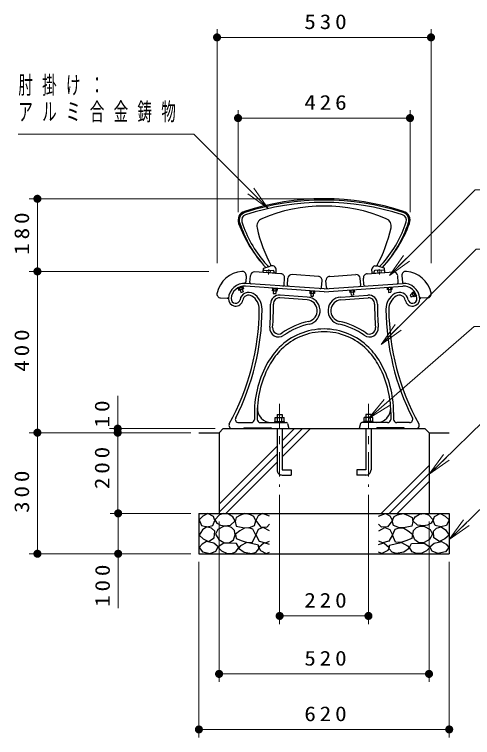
# Model space of a CAD drawing. Units: millimetres on the paper, scale 1:20. Extents: x -365 to 12, y -47 to 257.
# Drawn here: x -135 to -78.3, y 68.3 to 157.9 of the extents above; entities that cross this region are included whole.
import ezdxf

# ---------------------------------------------------------------- set-up
doc = ezdxf.new("R2010")
doc.units = ezdxf.units.MM
doc.linetypes.add('USER1', pattern=[4.5, 2.5, -2])
doc.linetypes.add('USER2', pattern=[6, 3, -1, 1, -1])
doc.layers.add('LY_1', color=7, linetype='Continuous', lineweight=25)
doc.styles.add('ＭＳ ゴシック', font='')
doc.styles.get('ＭＳ ゴシック').set_extended_font_data('MS Gothic')

# ---------------------------------------------------------------- blocks, each defined once
blk = doc.blocks.new('filled_dot')
at = {"color": 0, "linetype": 'Continuous', "lineweight": -2, "const_width": 1.25}
blk.add_lwpolyline([(-0.625, 0, 1), (0.625, 0, 1)], format="xyb", close=True, dxfattribs=at)

msp = doc.modelspace()

# ---------------------------------------------------------------- linework, layer by layer
at = {"layer": 'LY_1', "lineweight": 13}
for p, q in [((-109.933, 127.072), (-109.933, 156.068)), ((-83.433, 127.072), (-83.433, 156.068)), ((-109.933, 155.068), (-83.433, 155.068)), ((-107.333, 133.418), (-107.333, 146.068)), ((-86.033, 133.418), (-86.033, 146.068)), ((-107.333, 145.068), (-86.033, 145.068)), ((-105.394, 136.379), (-103.626, 133.904)), ((-103.626, 133.904), (-106.101, 135.672)), ((-103.626, 133.904), (-105.747, 136.026)), ((-97.683, 135.068), (-133.183, 135.068)), ((-132.183, 126.072), (-132.183, 135.068)), ((-88.592, 125.575), (-86.824, 128.05)), ((-88.592, 125.575), (-86.471, 127.697)), ((-86.117, 127.343), (-88.592, 125.575)), ((-110.933, 126.072), (-133.183, 126.072)), ((-132.183, 106.086), (-132.183, 126.072)), ((-89.624, 117.021), (-87.858, 119.498)), ((-89.624, 117.021), (-87.505, 119.144)), ((-87.151, 118.791), (-89.624, 117.021)), ((-122.238, 106.086), (-122.238, 110.649)), ((-91.183, 107.861), (-89.247, 110.207)), ((-91.183, 107.861), (-88.919, 109.829)), ((-88.591, 109.452), (-91.183, 107.861)), ((-113.183, 106.086), (-133.183, 106.086)), ((-132.183, 91.086), (-132.183, 106.086)), ((-110.183, 106.586), (-123.238, 106.586)), ((-122.238, 96.086), (-122.238, 106.086)), ((-101.865, 103.077), (-98.357, 106.586)), ((-101.865, 104.067), (-99.347, 106.586)), ((-101.865, 105.057), (-100.337, 106.586)), ((-109.683, 97.24), (-102.5, 104.422)), ((-109.683, 96.25), (-102.5, 103.432)), ((-83.683, 100.931), (-81.882, 103.382)), ((-108.857, 96.086), (-102.5, 102.442)), ((-83.683, 100.931), (-81.533, 103.023)), ((-81.184, 102.665), (-83.683, 100.931)), ((-89.623, 96.086), (-83.683, 102.027)), ((-88.633, 96.086), (-83.683, 101.037)), ((-87.643, 96.086), (-83.683, 100.047)), ((-102.183, 98.371), (-102.183, 82.38)), ((-91.183, 98.371), (-91.183, 82.38)), ((-113.183, 96.086), (-123.183, 96.086)), ((-122.183, 84.359), (-122.183, 96.086)), ((-109.683, 95.086), (-109.683, 75.196)), ((-83.683, 95.086), (-83.683, 75.196)), ((-81.183, 92.832), (-79.391, 95.289)), ((-81.183, 92.832), (-79.041, 94.932)), ((-78.691, 94.575), (-81.183, 92.832)), ((-113.183, 91.086), (-133.183, 91.086)), ((-112.183, 90.086), (-112.183, 68.312)), ((-81.183, 90.086), (-81.183, 68.312)), ((-91.183, 83.38), (-102.183, 83.38)), ((-83.683, 76.196), (-109.683, 76.196)), ((-81.183, 69.312), (-112.183, 69.312))]:
    msp.add_line(p, q, dxfattribs=at)
at = {"layer": 'LY_1'}
for p, q in [((-104.222, 126.005), (-104.167, 126.447)), ((-104.133, 126.489), (-103.359, 126.74)), ((-102.99, 126.744), (-103.208, 126.759)), ((-102.626, 125.894), (-102.618, 126.338)), ((-90.74, 125.894), (-90.748, 126.338)), ((-90.375, 126.744), (-90.158, 126.759)), ((-89.232, 126.489), (-90.007, 126.74)), ((-89.144, 126.005), (-89.198, 126.447)), ((-106.329, 125.537), (-106.386, 124.726)), ((-105.862, 124.694), (-105.803, 125.542)), ((-102.027, 125.782), (-105.27, 126.007)), ((-102.679, 125.845), (-104.175, 125.949)), ((-104.097, 126.244), (-102.965, 126.165)), ((-102.879, 125.859), (-102.872, 126.062)), ((-97.389, 125.459), (-100.631, 125.685)), ((-95.977, 125.459), (-92.735, 125.685)), ((-91.338, 125.782), (-88.096, 126.007)), ((-90.687, 125.845), (-89.19, 125.949)), ((-90.487, 125.859), (-90.494, 126.062)), ((-89.269, 126.244), (-90.401, 126.165)), ((-87.504, 124.694), (-87.563, 125.542)), ((-87.037, 125.537), (-86.98, 124.726)), ((-96.683, 123.907), (-106.397, 124.581)), ((-101.622, 124.4), (-101.563, 125.248)), ((-101.223, 124.372), (-101.164, 125.22)), ((-96.983, 124.078), (-96.924, 124.926)), ((-96.683, 123.907), (-86.969, 124.581)), ((-96.382, 124.078), (-96.441, 124.926)), ((-92.143, 124.372), (-92.202, 125.22)), ((-91.744, 124.4), (-91.802, 125.248)), ((-107.339, 124.027), (-106.761, 124.221)), ((-107.339, 124.027), (-107.315, 123.956)), ((-106.737, 124.149), (-107.316, 123.956)), ((-107.3, 123.961), (-107.221, 123.724)), ((-106.673, 123.907), (-107.221, 123.724)), ((-107.163, 124.007), (-107.084, 123.77)), ((-107.091, 124.11), (-107.048, 124.045)), ((-107.089, 123.768), (-106.986, 123.46)), ((-106.985, 124.066), (-107.028, 124.131)), ((-106.889, 124.098), (-106.81, 123.861)), ((-106.805, 123.863), (-106.702, 123.555)), ((-106.761, 124.221), (-106.737, 124.149)), ((-106.753, 124.144), (-106.673, 123.907)), ((-96.683, 123.556), (-106.421, 124.232)), ((-103.072, 123.924), (-103.09, 123.675)), ((-102.514, 123.635), (-103.09, 123.675)), ((-102.48, 123.883), (-103.089, 123.926)), ((-103.083, 124), (-103.088, 123.926)), ((-102.951, 123.665), (-102.974, 123.341)), ((-102.928, 123.914), (-102.946, 123.665)), ((-102.822, 123.982), (-102.807, 123.906)), ((-102.741, 123.901), (-102.756, 123.978)), ((-102.652, 123.645), (-102.674, 123.32)), ((-102.64, 123.894), (-102.658, 123.645)), ((-102.496, 123.884), (-102.514, 123.635)), ((-102.475, 123.958), (-102.48, 123.883)), ((-98.444, 123.678), (-98.45, 123.603)), ((-98.183, 123.66), (-98.169, 123.584)), ((-98.102, 123.579), (-98.117, 123.656)), ((-96.683, 123.556), (-86.944, 124.232)), ((-93.535, 123.775), (-93.529, 123.7)), ((-92.921, 123.742), (-93.529, 123.7)), ((-93.513, 123.701), (-93.496, 123.452)), ((-93.369, 123.711), (-93.352, 123.461)), ((-93.274, 123.793), (-93.248, 123.719)), ((-93.182, 123.724), (-93.207, 123.797)), ((-93.081, 123.731), (-93.064, 123.481)), ((-92.937, 123.741), (-92.92, 123.491)), ((-92.926, 123.817), (-92.921, 123.742)), ((-88.896, 124.097), (-88.891, 124.022)), ((-88.282, 124.064), (-88.891, 124.022)), ((-88.874, 124.023), (-88.857, 123.774)), ((-88.281, 123.814), (-88.857, 123.774)), ((-88.73, 124.033), (-88.713, 123.784)), ((-88.719, 123.783), (-88.696, 123.459)), ((-88.635, 124.115), (-88.609, 124.041)), ((-88.543, 124.046), (-88.568, 124.119)), ((-88.442, 124.053), (-88.425, 123.804)), ((-88.419, 123.804), (-88.397, 123.48)), ((-88.298, 124.063), (-88.281, 123.814)), ((-88.287, 124.139), (-88.282, 124.064)), ((-109.486, 122.792), (-108.675, 122.736)), ((-106.986, 123.46), (-106.702, 123.555)), ((-102.974, 123.341), (-102.674, 123.32)), ((-98.778, 122.549), (-102.15, 122.783)), ((-98.754, 122.898), (-102.125, 123.132)), ((-98.433, 123.602), (-98.451, 123.353)), ((-97.875, 123.313), (-98.451, 123.353)), ((-97.841, 123.561), (-98.45, 123.603)), ((-98.312, 123.343), (-98.335, 123.019)), ((-98.335, 123.019), (-98.036, 122.998)), ((-98.289, 123.592), (-98.307, 123.343)), ((-98.013, 123.323), (-98.036, 122.998)), ((-98.001, 123.572), (-98.019, 123.323)), ((-97.857, 123.562), (-97.875, 123.313)), ((-97.836, 123.636), (-97.841, 123.561)), ((-94.612, 122.898), (-91.24, 123.132)), ((-94.587, 122.549), (-91.216, 122.783)), ((-92.92, 123.491), (-93.496, 123.451)), ((-93.357, 123.461), (-93.335, 123.137)), ((-93.335, 123.137), (-93.036, 123.158)), ((-93.058, 123.482), (-93.036, 123.158)), ((-88.696, 123.459), (-88.397, 123.48)), ((-85.737, 123.299), (-86.028, 123.154)), ((-86.028, 123.154), (-85.894, 122.885)), ((-85.603, 123.03), (-85.894, 122.885)), ((-85.575, 123.534), (-85.799, 123.423)), ((-85.541, 122.906), (-85.799, 123.423)), ((-85.51, 123.405), (-85.734, 123.294)), ((-85.382, 123.147), (-85.605, 123.035)), ((-85.515, 123.583), (-85.582, 123.549)), ((-85.31, 123.003), (-85.582, 123.549)), ((-85.317, 123.018), (-85.541, 122.906)), ((-85.515, 123.583), (-85.243, 123.037)), ((-85.398, 123.348), (-85.456, 123.297)), ((-85.427, 123.237), (-85.369, 123.289)), ((-85.243, 123.037), (-85.31, 123.003)), ((-83.879, 122.792), (-84.691, 122.736)), ((-105.305, 108.586), (-105.305, 107.736)), ((-104.955, 108.586), (-104.955, 107.736)), ((-88.411, 108.586), (-88.411, 107.736)), ((-88.061, 108.586), (-88.061, 107.736)), ((-102.731, 107.461), (-102.731, 107.961)), ((-102.731, 107.961), (-101.634, 107.961)), ((-102.5, 108.336), (-102.5, 107.961)), ((-102.5, 108.336), (-101.865, 108.336)), ((-102.457, 107.461), (-102.457, 107.961)), ((-101.909, 107.461), (-101.909, 107.961)), ((-101.865, 108.336), (-101.865, 107.961)), ((-101.634, 107.461), (-101.634, 107.961)), ((-91.731, 107.461), (-91.731, 107.961)), ((-90.634, 107.961), (-91.731, 107.961)), ((-91.5, 108.336), (-91.5, 107.961)), ((-90.865, 108.336), (-91.5, 108.336)), ((-91.457, 107.461), (-91.457, 107.961)), ((-90.909, 107.461), (-90.909, 107.961)), ((-90.865, 108.336), (-90.865, 107.961)), ((-90.634, 107.461), (-90.634, 107.961)), ((-107.271, 107.336), (-105.705, 107.336)), ((-106.558, 106.686), (-103.258, 106.686)), ((-104.555, 107.336), (-101.368, 107.336)), ((-102.783, 107.336), (-102.783, 107.461)), ((-102.783, 107.461), (-101.583, 107.461)), ((-101.583, 107.336), (-101.583, 107.461)), ((-101.199, 107.206), (-101.033, 106.586)), ((-92.167, 107.206), (-92.333, 106.586)), ((-88.811, 107.336), (-91.998, 107.336)), ((-91.783, 107.336), (-91.783, 107.461)), ((-90.583, 107.461), (-91.783, 107.461)), ((-90.583, 107.336), (-90.583, 107.461)), ((-86.808, 106.686), (-90.108, 106.686)), ((-86.095, 107.336), (-87.661, 107.336)), ((-112.183, 106.086), (-109.683, 106.086)), ((-109.183, 106.586), (-109.683, 106.086)), ((-109.683, 106.086), (-109.683, 96.086)), ((-109.183, 106.586), (-84.183, 106.586)), ((-102.5, 106.586), (-102.5, 101.471)), ((-101.865, 106.586), (-101.865, 101.471)), ((-91.5, 106.586), (-91.5, 101.471)), ((-90.865, 106.586), (-90.865, 101.471)), ((-84.183, 106.586), (-83.683, 106.086)), ((-83.683, 106.086), (-81.183, 106.086)), ((-83.683, 106.086), (-83.683, 96.086)), ((-101.865, 101.471), (-100.75, 101.471)), ((-100.75, 101.471), (-100.75, 100.836)), ((-92.615, 101.471), (-92.615, 100.836)), ((-91.5, 101.471), (-92.615, 101.471)), ((-101.865, 100.836), (-100.75, 100.836)), ((-91.5, 100.836), (-92.615, 100.836)), ((-112.183, 96.086), (-112.183, 91.086)), ((-112.183, 96.086), (-81.183, 96.086)), ((-81.183, 96.086), (-81.183, 91.086)), ((-112.183, 91.086), (-81.183, 91.086))]:
    msp.add_line(p, q, dxfattribs=at)
at = {"layer": 'LY_1', "linetype": 'USER2', "lineweight": 13}
for p, q in [((-103.567, 125.693), (-103.52, 126.36)), ((-89.799, 125.693), (-89.845, 126.36)), ((-102.183, 109.658), (-102.183, 99.371)), ((-91.183, 109.658), (-91.183, 99.371))]:
    msp.add_line(p, q, dxfattribs=at)
at = {"layer": 'LY_1', "linetype": 'USER1', "lineweight": 13}
for p, q in [((-103.75, 125.919), (-103.756, 126.22)), ((-103.354, 125.892), (-103.307, 126.189)), ((-90.012, 125.892), (-90.059, 126.189)), ((-89.616, 125.919), (-89.61, 126.22))]:
    msp.add_line(p, q, dxfattribs=at)
at = {"layer": 'LY_1', "lineweight": 13}
for points in [[(-103.626, 133.904), (-112.817, 143.095), (-134.548, 143.095)], [(-88.592, 125.575), (-77.985, 136.182), (-44.955, 136.182)], [(-89.624, 117.021), (-77.838, 128.826), (-44.608, 128.826)], [(-91.183, 107.861), (-78.088, 119.246), (-47.802, 119.246)], [(-83.683, 100.931), (-75.28, 109.109), (-56.942, 109.109)], [(-81.183, 92.832), (-75.167, 98.729), (-68.829, 98.729)]]:
    msp.add_lwpolyline(points, dxfattribs=at)
at = {"layer": 'LY_1'}
for points in [[(-111.06, 96.056), (-111.694, 95.755), (-112.169, 95.28), (-111.868, 94.583), (-111.14, 94.44), (-110.443, 94.599), (-110.189, 95.185), (-110.379, 95.692)], [(-109.089, 96.061), (-109.616, 95.926), (-110.197, 95.29), (-109.968, 94.871), (-109.51, 94.634), (-108.995, 94.561), (-108.251, 94.628), (-107.684, 95.169), (-107.967, 95.669), (-108.501, 95.979)], [(-106.498, 96.071), (-107.035, 95.847), (-107.581, 95.579), (-107.698, 95.078), (-107.563, 94.514), (-106.74, 94.353), (-106.015, 94.308), (-105.29, 94.567), (-105.138, 95.176), (-105.371, 95.686), (-105.773, 95.91)], [(-86.868, 96.071), (-86.331, 95.847), (-85.785, 95.579), (-85.668, 95.078), (-85.802, 94.514), (-86.626, 94.353), (-87.351, 94.308), (-88.076, 94.567), (-88.228, 95.176), (-87.995, 95.686), (-87.592, 95.91)], [(-84.277, 96.061), (-83.749, 95.926), (-83.168, 95.29), (-83.398, 94.871), (-83.855, 94.634), (-84.371, 94.561), (-85.114, 94.628), (-85.682, 95.169), (-85.398, 95.669), (-84.865, 95.979)], [(-82.305, 96.056), (-81.672, 95.755), (-81.196, 95.28), (-81.497, 94.583), (-82.226, 94.44), (-82.923, 94.599), (-83.177, 95.185), (-82.987, 95.692)], [(-111.187, 94.409), (-111.726, 94.06), (-112.169, 93.379), (-111.662, 92.919), (-110.997, 92.603), (-110.3, 93.046), (-110.221, 93.886), (-110.629, 94.248)], [(-109.724, 92.844), (-109.103, 92.499), (-108.427, 92.452), (-107.914, 92.814), (-107.67, 93.412), (-107.782, 93.949), (-108.13, 94.358), (-108.596, 94.522), (-109.13, 94.466), (-109.82, 94.097), (-110.116, 93.52)], [(-106.548, 94.24), (-107.103, 93.943), (-107.63, 93.524), (-107.576, 92.97), (-106.832, 92.7), (-106.197, 92.483), (-105.548, 92.51), (-105.143, 93.375), (-105.494, 94.132), (-105.998, 94.296)], [(-86.817, 94.24), (-86.263, 93.943), (-85.736, 93.524), (-85.79, 92.97), (-86.533, 92.7), (-87.169, 92.483), (-87.817, 92.51), (-88.223, 93.375), (-87.871, 94.132), (-87.368, 94.296)], [(-83.641, 92.844), (-84.263, 92.499), (-84.939, 92.452), (-85.452, 92.814), (-85.696, 93.412), (-85.584, 93.949), (-85.236, 94.358), (-84.77, 94.522), (-84.236, 94.466), (-83.546, 94.097), (-83.249, 93.52)], [(-82.179, 94.409), (-81.64, 94.06), (-81.196, 93.379), (-81.703, 92.919), (-82.369, 92.603), (-83.066, 93.046), (-83.145, 93.886), (-82.737, 94.248)], [(-111.228, 92.612), (-111.797, 92.293), (-112.135, 91.87), (-111.731, 91.304), (-110.789, 91.101), (-110.073, 91.42), (-109.8, 91.925), (-110.339, 92.381)], [(-108.373, 92.405), (-109.157, 92.364), (-109.819, 91.891), (-109.387, 91.432), (-108.697, 91.121), (-108.132, 91.113), (-107.589, 91.337), (-107.251, 91.864), (-107.508, 92.351)], [(-106.258, 92.496), (-107.028, 92.077), (-107.271, 91.78), (-106.582, 91.294), (-105.636, 91.104), (-105.106, 91.288), (-104.757, 91.712), (-104.784, 92.131), (-105.649, 92.361)], [(-87.108, 92.496), (-86.338, 92.077), (-86.095, 91.78), (-86.784, 91.294), (-87.73, 91.104), (-88.26, 91.288), (-88.608, 91.712), (-88.581, 92.131), (-87.716, 92.361)], [(-84.993, 92.405), (-84.209, 92.364), (-83.547, 91.891), (-83.979, 91.432), (-84.668, 91.121), (-85.234, 91.113), (-85.777, 91.337), (-86.115, 91.864), (-85.858, 92.351)], [(-82.138, 92.612), (-81.569, 92.293), (-81.231, 91.87), (-81.634, 91.304), (-82.577, 91.101), (-83.293, 91.42), (-83.566, 91.925), (-83.027, 92.381)]]:
    msp.add_lwpolyline(points, close=True, dxfattribs=at)
for points in [[(-103.433, 95.751), (-104.288, 96.068), (-104.827, 95.799), (-105.144, 95.197), (-104.558, 94.436), (-103.781, 94.373), (-103.433, 94.769)], [(-89.933, 95.751), (-89.077, 96.068), (-88.539, 95.799), (-88.222, 95.197), (-88.808, 94.436), (-89.584, 94.373), (-89.933, 94.769)], [(-103.449, 93.945), (-104.209, 94.341), (-104.843, 94.088), (-105.144, 93.438), (-104.7, 92.662), (-103.94, 92.424), (-103.449, 92.63)], [(-89.917, 93.945), (-89.157, 94.341), (-88.523, 94.088), (-88.222, 93.438), (-88.666, 92.662), (-89.426, 92.424), (-89.917, 92.63)], [(-103.433, 92.218), (-104.098, 92.424), (-104.748, 91.87), (-104.573, 91.474), (-103.845, 91.109), (-103.433, 91.268)], [(-89.933, 92.218), (-89.268, 92.424), (-88.618, 91.87), (-88.792, 91.474), (-89.521, 91.109), (-89.933, 91.268)]]:
    msp.add_lwpolyline(points, dxfattribs=at)
at = {"layer": 'LY_1', "color": 4}
for centre, radius, start, end in [((-96.683, 103.085), 31.983, 72.05475, 107.94525), ((-96.683, 103.085), 31.833, 72.05475, 107.94525), ((-96.683, 103.085), 31.533, 72.05475, 107.94525), ((-106.183, 132.418), 1.15, 107.94525, 200.35039), ((-96.683, 114.4), 19.768, 67.03158, 112.96842), ((-87.183, 132.418), 1.15, 339.64961, 72.05475), ((-106.183, 132.418), 1, 107.94525, 197.79469), ((-106.183, 132.418), 0.7, 107.94525, 197.79469), ((-87.183, 132.418), 0.7, 342.20531, 72.05475), ((-87.183, 132.418), 1, 342.20531, 72.05475), ((-91.791, 137.756), 16.5, 200.35039, 222.72837), ((-92.853, 136.697), 15, 197.79469, 222.50904), ((-92.853, 136.697), 14.7, 197.79469, 220.40139), ((-104.007, 131.68), 1, 112.96842, 192.69072), ((-100.513, 136.697), 15, 317.49096, 342.20531), ((-101.575, 137.756), 16.5, 317.27163, 339.64961), ((-100.513, 136.697), 14.7, 319.59861, 342.20531), ((-89.359, 131.68), 1, 347.30928, 67.03158), ((-86.934, 135.525), 18.5, 192.69072, 208.28078), ((-106.431, 135.525), 18.5, 331.71922, 347.30928), ((-101.572, 129.275), 3.25, 220.40139, 232.89069), ((-91.794, 129.275), 3.25, 307.10931, 319.59861)]:
    msp.add_arc(centre, radius, start, end, dxfattribs=at)
at = {"layer": 'LY_1'}
for centre, radius, start, end in [((-104.118, 126.441), 0.05, 107.99964, 173.02935), ((-103.236, 126.36), 0.4, 86.02935, 107.99964), ((-103.018, 126.345), 0.4, 359.02935, 86.02935), ((-90.348, 126.345), 0.4, 93.97065, 180.97065), ((-90.13, 126.36), 0.4, 72.00036, 93.97065), ((-89.248, 126.441), 0.05, 6.97065, 72.00036), ((-106.536, 122.586), 3.5, 95.59378, 166.40566), ((-106.828, 125.572), 0.5, 355.99979, 95.59378), ((-105.304, 125.508), 0.5, 86.02862, 176.02862), ((-104.172, 125.999), 0.05, 173.02935, 266.02935), ((-104.104, 126.144), 0.1, 86.02935, 173.02935), ((-102.971, 126.066), 0.1, 358.02935, 86.02934), ((-102.676, 125.895), 0.05, 266.02935, 359.02935), ((-102.062, 125.283), 0.5, 356.02862, 86.02862), ((-100.665, 125.186), 0.5, 86.02862, 176.02862), ((-97.423, 124.961), 0.5, 356.02862, 86.02862), ((-95.943, 124.961), 0.5, 93.97138, 183.97138), ((-92.7, 125.186), 0.5, 3.97138, 93.97138), ((-91.304, 125.283), 0.5, 93.97138, 183.97138), ((-90.69, 125.895), 0.05, 180.97065, 273.97065), ((-90.394, 126.066), 0.1, 93.97065, 181.97065), ((-89.262, 126.144), 0.1, 6.97065, 93.97065), ((-89.194, 125.999), 0.05, 273.97065, 6.97065), ((-88.061, 125.508), 0.5, 3.97138, 93.97138), ((-86.538, 125.572), 0.5, 84.40618, 184.00017), ((-86.83, 122.586), 3.5, 13.5943, 84.40618), ((-106.536, 122.586), 2, 86.02862, 175.99899), ((-106.536, 124.736), 0.15, 270.00029, 355.99962), ((-105.712, 124.684), 0.15, 176.02885, 266.02866), ((-87.653, 124.684), 0.15, 273.97134, 3.97115), ((-86.83, 124.736), 0.15, 184.00037, 269.99969), ((-86.83, 122.586), 2, 4.00098, 93.97134), ((-106.536, 122.586), 1.65, 86.02862, 175.99899), ((-101.772, 124.411), 0.15, 266.02862, 356.02883), ((-101.073, 124.362), 0.15, 176.02885, 266.02866), ((-97.133, 124.088), 0.15, 266.02862, 356.02883), ((-96.233, 124.088), 0.15, 183.97117, 273.97138), ((-92.292, 124.362), 0.15, 273.97134, 3.97115), ((-91.594, 124.411), 0.15, 183.97117, 273.97138), ((-86.83, 122.586), 1.65, 4.00098, 93.97134), ((-109.452, 123.291), 0.5, 166.40565, 265.99967), ((-108.665, 122.885), 0.15, 265.99958, 351.999), ((-106.008, 122.376), 1.1, 58.99994, 169.99909), ((-106.008, 122.376), 0.75, 58.99994, 169.99909), ((-106.6, 121.391), 1.9, 359.49495, 58.99993), ((-106.6, 121.391), 2.25, 359.49495, 58.99993), ((-102.202, 122.035), 1.1, 86.02862, 180.69869), ((-102.202, 122.035), 0.75, 86.02862, 180.69869), ((-98.872, 121.202), 1.7, 282.21011, 86.02862), ((-94.494, 121.202), 1.7, 93.97135, 257.78986), ((-91.164, 122.035), 1.1, 359.30127, 93.97134), ((-91.164, 122.035), 0.75, 359.30127, 93.97134), ((-86.766, 121.391), 2.25, 121.00002, 180.50502), ((-86.766, 121.391), 1.9, 121.00002, 180.50502), ((-87.358, 122.376), 1.1, 10.00087, 121.00002), ((-87.358, 122.376), 0.75, 10.00087, 121.00002), ((-84.701, 122.885), 0.15, 188.00099, 274.00041), ((-83.914, 123.291), 0.5, 274.0003, 13.59432), ((-107.633, 122.663), 0.9, 175.99898, 349.99897), ((-107.633, 122.663), 0.55, 175.99898, 349.99897), ((-134.699, 121.638), 31.4, 355.4394, 0.69879), ((-134.699, 121.638), 31.75, 355.4394, 0.69879), ((-98.872, 121.202), 1.35, 282.21011, 86.02862), ((-94.494, 121.202), 1.35, 93.97135, 257.78986), ((-58.667, 121.638), 31.75, 179.30118, 184.56056), ((-58.667, 121.638), 31.4, 179.30118, 184.56056), ((-85.733, 122.663), 0.9, 190.00099, 4.00099), ((-85.733, 122.663), 0.55, 190.00099, 4.00099), ((-134.699, 121.638), 30, 331.18529, 359.49493), ((-134.699, 121.638), 30.35, 333.12134, 359.49493), ((-58.667, 121.638), 30.35, 180.50505, 206.87863), ((-58.667, 121.638), 30, 180.50505, 208.81469), ((-96.683, 111.086), 9, 102.21013, 125.1922), ((-96.683, 111.086), 8.65, 102.21013, 125.1922), ((-96.683, 111.086), 8.65, 54.80776, 77.78983), ((-96.683, 111.086), 9, 54.80776, 77.78983), ((-102.302, 119.054), 1.1, 175.43942, 305.19217), ((-102.302, 119.054), 0.75, 175.43942, 305.19217), ((-96.683, 111.086), 7.85, 44.99996, 135), ((-96.683, 111.086), 7.5, 44.99996, 135), ((-91.064, 119.054), 1.1, 234.8078, 4.56054), ((-91.064, 119.054), 0.75, 234.8078, 4.56054), ((-95.983, 110.386), 8.84, 135.00001, 150.00008), ((-97.383, 110.386), 8.84, 29.99988, 44.99995), ((-95.983, 110.386), 8.49, 135.00001, 150.00008), ((-97.383, 110.386), 8.49, 29.99988, 44.99995), ((-92.865, 108.586), 12.44, 150.00009, 179.99996), ((-100.501, 108.586), 12.44, 0, 29.99987), ((-92.865, 108.586), 12.09, 150.00009, 179.99996), ((-100.501, 108.586), 12.09, 0, 29.99987), ((-103.193, 109.086), 1.75, 177.22835, 270), ((-90.173, 109.086), 1.75, 269.99996, 2.77161), ((-107.271, 107.736), 0.4, 153.12137, 270), ((-105.705, 107.736), 0.4, 270.00002, 0), ((-104.555, 107.736), 0.4, 179.99998, 270.00002), ((-88.811, 107.736), 0.4, 269.99996, 0), ((-87.661, 107.736), 0.4, 179.99996, 269.99995), ((-86.095, 107.736), 0.4, 269.99996, 26.8786), ((-108.063, 106.986), 0.4, 151.18531, 270), ((-106.558, 106.586), 0.1, 89.99998, 179.99996), ((-103.258, 106.586), 0.1, 0, 89.99998), ((-101.368, 107.161), 0.175, 15.00001, 89.99998), ((-91.998, 107.161), 0.175, 89.99998, 164.99995), ((-90.108, 106.586), 0.1, 89.99998, 179.99996), ((-86.808, 106.586), 0.1, 0, 89.99998), ((-85.303, 106.986), 0.4, 269.99996, 28.81466), ((-101.865, 101.471), 0.635, 179.99998, 270.00002), ((-91.5, 101.471), 0.635, 269.99996, 0)]:
    msp.add_arc(centre, radius, start, end, dxfattribs=at)

# ---------------------------------------------------------------- block references
at = {"layer": 'LY_1', "lineweight": 13, "xscale": 0.4, "yscale": 0.4}
for p in [(-109.933, 155.068), (-107.333, 145.068), (-102.183, 83.38), (-109.683, 76.196), (-112.183, 69.312)]:
    msp.add_blockref('filled_dot', p, dxfattribs=at)
for p, rotation in [((-83.433, 155.068), 180), ((-86.033, 145.068), 180), ((-132.183, 135.068), 270), ((-132.183, 126.072), 270), ((-132.183, 126.072), 90), ((-122.238, 106.586), 270), ((-132.183, 106.086), 270), ((-122.238, 106.086), 270), ((-122.183, 96.086), 270), ((-132.183, 91.086), 90), ((-122.183, 91.086), 90), ((-91.183, 83.38), 180), ((-83.683, 76.196), 180), ((-81.183, 69.312), 180)]:
    msp.add_blockref('filled_dot', p, dxfattribs=dict(at, rotation=rotation))

# ---------------------------------------------------------------- texts
at = {"layer": 'LY_1', "style": 'ＭＳ ゴシック'}
for s, insert, char_height, attachment_point in [('\\T1.33;\\W1.15;530', (-96.268, 156.068), 1.833, 8), ('\\T1.64;\\W0.6;肘掛け：', (-134.548, 149.045), 2.199, 4), ('\\T1.33;\\W1.15;426', (-96.266, 146.068), 1.833, 8), ('\\T1.64;\\W0.6;アルミ合金鋳物', (-134.548, 145.745), 2.199, 4), ('\\T1.33;\\W1.15;220', (-96.268, 84.38), 1.833, 8), ('\\T1.33;\\W1.15;520', (-96.268, 77.196), 1.833, 8), ('\\T1.33;\\W1.15;620', (-96.268, 70.312), 1.833, 8)]:
    msp.add_mtext(s, dxfattribs=dict(at, insert=insert, char_height=char_height, attachment_point=attachment_point))
at = {"layer": 'LY_1', "char_height": 1.833, "attachment_point": 8, "rotation": 90, "style": 'ＭＳ ゴシック'}
for s, insert in [('\\T1.33;\\W1.15;180', (-133.183, 130.991)), ('\\T1.33;\\W1.15;400', (-133.183, 116.496)), ('\\T1.34;\\W1.15;10', (-123.238, 108.649)), ('\\T1.33;\\W1.15;200', (-123.238, 101.949)), ('\\T1.33;\\W1.15;300', (-133.183, 99.003)), ('\\T1.33;\\W1.15;100', (-123.183, 87.359))]:
    msp.add_mtext(s, dxfattribs=dict(at, insert=insert))

doc.saveas('drawing.dxf')
